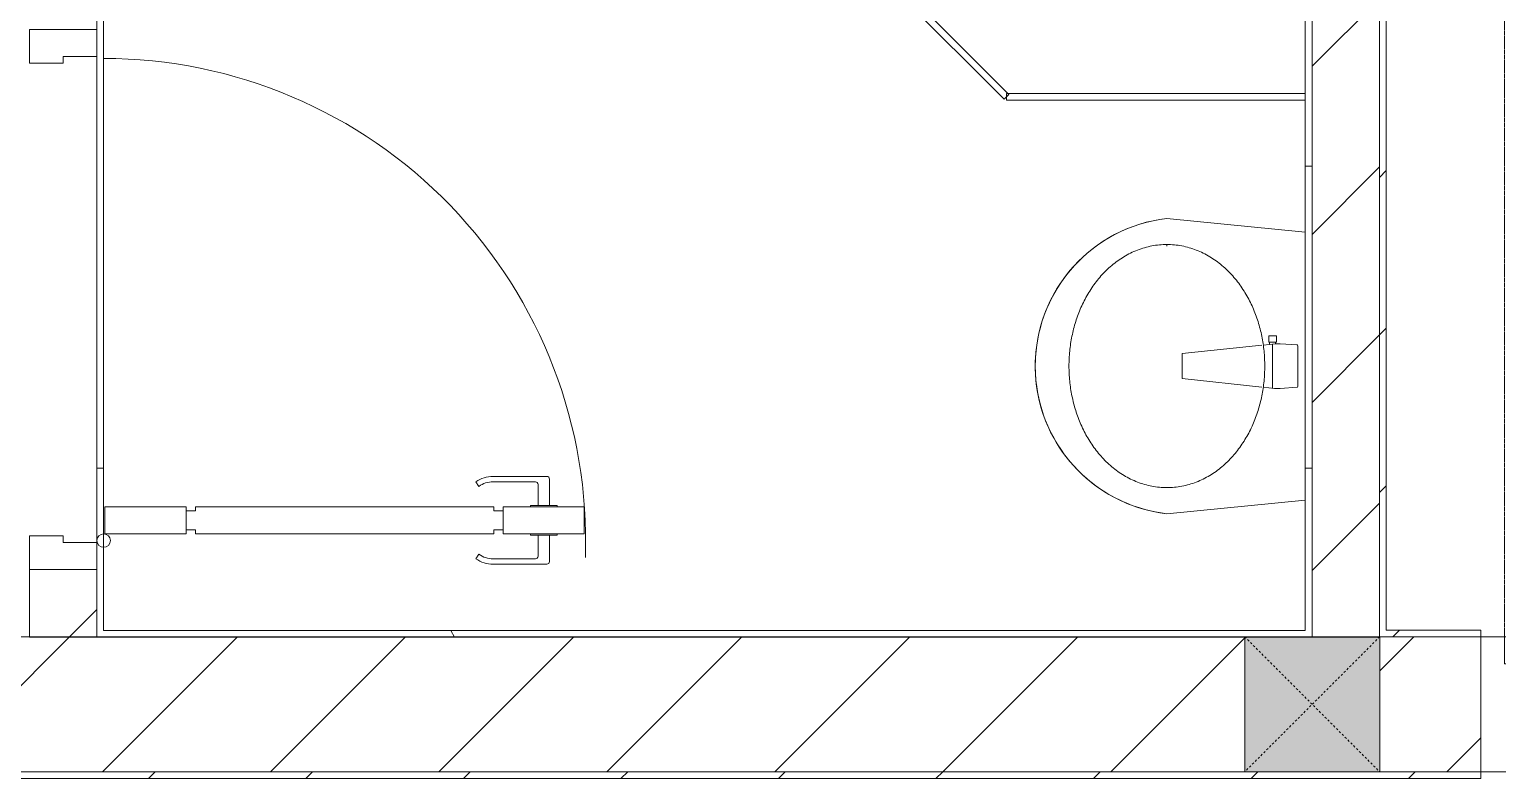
# Model space of a CAD drawing. Header units: millimetres. Extents: x 5356 to 209803, y -16346 to 109894.
# Drawn here: x 64053 to 66228, y 35527 to 36637 of the extents above; entities that cross this region are included whole.
import ezdxf

# ---------------------------------------------------------------- set-up
doc = ezdxf.new("R2010")
doc.units = ezdxf.units.MM
doc.linetypes.add('Dash', pattern=[6, 3, -3])
doc.linetypes.add('NET VAN', pattern=[1.06, 0.53, -0.53])
for name, color, linetype, lineweight in [('0-1', 7, 'Continuous', 5), ('A-DETL-GENF-1', 9, 'Continuous', 9), ('A-DETL-GENF-2', 9, 'NET VAN', 9), ('A-DOOR', 31, 'Continuous', 9), ('A-DOOR-1', 9, 'Continuous', 9), ('A-DOOR-FRAM', 31, 'Continuous', 9), ('A-GLAZ-CURT-1', 9, 'Continuous', 9), ('A-WALL', 113, 'Continuous', 9), ('A-WALL-1', 253, 'Continuous', 18), ('A-WALL-3', 113, 'Continuous', 18), ('A-WALL-PATT-1', 10, 'Continuous', 9), ('A-WALL-PATT-2', 9, 'Continuous', 9), ('A-WALL-PATT-3', 111, 'Continuous', 9), ('I-WALL-1', 253, 'Continuous', 18), ('I-WALL-3', 2, 'Continuous', 18), ('P-SANR-FIXT-1', 9, 'Continuous', 9), ('P-SANR-FIXT-2', 221, 'Continuous', 9), ('S-COLS', 52, 'Continuous', 9), ('S-COLS-1', 254, 'Continuous', 5), ('S-COLS-4', 52, 'Continuous', 18), ('S-COLS-5', 52, 'Dash', 9), ('S-COLS-HDLN', 52, 'Dash', 9)]:
    doc.layers.add(name, color=color, linetype=linetype, lineweight=lineweight)
pattern_1 = [(45, (0, 0), (-116.67262, 116.67262), [])]
pattern_2 = [(0, (0, 0), (894.08, 223.52), [73.762, -596.798, 73.762, -596.798, -3576.32]), (0, (0, 0), (894.08, 223.52), [-1341.12, 73.762, -1267.358, 73.762, -596.798, -1564.64]), (0, (0, 0), (894.08, 223.52), [-3352.8, 73.762, -373.278, 73.762, -1043.838]), (120, (335.28, 111.76), (-640.614, 662.536), [73.762, -596.798, 73.762, -4173.118]), (120, (335.28, 111.76), (-640.614, 662.536), [-744.322, -596.798, 73.762, -1267.358, -2235.2]), (120, (335.28, 111.76), (-640.614, 662.536), [-2682.24, 73.762, -596.798, 73.762, -1490.878]), (120, (335.28, 111.76), (-640.614, 662.536), [-3426.562, -373.278, 73.762, -1043.838]), (240, (447.04, 558.8), (-253.466, -886.056), [73.762, -596.798, 73.762, -4173.118]), (240, (447.04, 558.8), (-253.466, -886.056), [-744.322, -596.798, 73.762, -1267.358, -2235.2]), (240, (447.04, 558.8), (-253.466, -886.056), [-2682.24, 73.762, -596.798, 73.762, -1490.878]), (240, (447.04, 558.8), (-253.466, -886.056), [-3426.562, -373.278, 73.762, -1043.838])]
pattern_3 = [(45, (0, 0), (-124.4508, 124.4508), [])]

# ---------------------------------------------------------------- blocks, each defined once
blk = doc.blocks.new('bonruatreo - Chậu rửa-V157-TKCS_MB ĐỊNH VỊ MỐC TỌA ĐỘ CÔNG TRÌNH')
at = {"layer": 'P-SANR-FIXT-1'}
for p, q in [((198.4, 0), (-198.4, 0)), ((165, 0), (-165, 0)), ((218.6, -205), (198.4, 0)), ((-198.4, 0), (-218.6, -205)), ((-180.6, -205), (-177.8, -205))]:
    blk.add_line(p, q, dxfattribs=at)
at = {"layer": 'P-SANR-FIXT-1', "flags": 128}
blk.add_lwpolyline([(218.6, -205), (217.4, -213.7), (215.9, -222.4), (214, -231), (211.8, -239.5), (209.3, -247.9), (206.4, -256.2), (203.2, -264.4), (199.6, -272.5), (195.8, -280.4), (191.6, -288.1), (187.1, -295.7), (182.3, -303.1), (177.3, -310.3), (171.9, -317.3), (166.3, -324.1), (160.4, -330.6), (154.2, -336.9), (147.8, -342.9), (141.2, -348.7), (134.3, -354.2), (127.3, -359.4), (120, -364.4), (112.5, -369), (104.9, -373.4), (97.1, -377.4), (89.1, -381.2), (81, -384.6), (72.7, -387.6), (64.4, -390.4), (55.9, -392.8), (47.3, -394.8), (38.7, -396.6), (30, -397.9), (21.3, -399), (12.5, -399.6), (3.7, -400), (-5.1, -399.9), (-13.9, -399.6), (-22.6, -398.8), (-31.4, -397.8), (-40.1, -396.3), (-48.7, -394.5), (-57.2, -392.4), (-65.7, -390), (-74, -387.2), (-82.2, -384.1), (-90.3, -380.6), (-98.3, -376.8), (-106.1, -372.7), (-113.7, -368.3), (-121.1, -363.6), (-128.4, -358.7), (-135.4, -353.4), (-142.2, -347.8), (-148.8, -342), (-155.2, -335.9), (-161.3, -329.6), (-167.2, -323), (-172.8, -316.2), (-178.1, -309.2), (-183.1, -302), (-187.8, -294.6), (-192.2, -287), (-196.4, -279.2), (-200.2, -271.3), (-203.7, -263.2), (-206.8, -255), (-209.7, -246.6), (-212.2, -238.2), (-214.3, -229.7), (-216.1, -221.1), (-217.6, -212.4), (-218.6, -205)], dxfattribs=at)
at = {"layer": 'P-SANR-FIXT-1'}
blk.add_arc((0, -180), 220, 186.525, 353.475, dxfattribs=at)
for points in [[(-180, -205), (-180, -197.6), (-178.6, -182.7), (-172.4, -161.2), (-162.5, -141.1), (-149.4, -123), (-133.8, -107), (-116.1, -93.4), (-96.9, -82.1), (-76.5, -73.2), (-55.2, -66.5), (-33.3, -62.1), (-11.2, -59.9), (11.1, -59.9), (33.3, -62.1), (55.2, -66.5), (76.5, -73.2), (96.9, -82.1), (116.1, -93.4), (133.8, -107.1), (149.5, -123), (162.5, -141.2), (172.4, -161.2), (178.6, -182.7), (180, -197.6), (180, -205)], [(180, -205), (180, -212.4), (178.6, -227.3), (172.4, -248.8), (162.5, -268.8), (149.5, -287), (133.8, -302.9), (116.1, -316.6), (96.9, -327.9), (76.5, -336.8), (55.2, -343.5), (33.3, -347.9), (11.1, -350.1), (-11.2, -350.1), (-33.3, -347.9), (-55.2, -343.5), (-76.5, -336.8), (-96.9, -327.9), (-116.1, -316.6), (-133.8, -303), (-149.4, -287), (-162.5, -268.9), (-172.4, -248.8), (-178.6, -227.3), (-180, -212.4), (-180, -205)]]:
    blk.add_open_spline(points, degree=3, dxfattribs=at)
at = {"layer": 'P-SANR-FIXT-2'}
for p, q in [((-33, -37.3), (-31.4, -12.2)), ((-30.2, -11), (30.2, -11)), ((31.4, -12.2), (33, -37.3)), ((-44.7, -42.8), (-35.6, -42.8)), ((-44.7, -54.2), (-44.7, -42.8)), ((-35.6, -42.8), (-35.6, -44.2)), ((-35.6, -54.2), (-44.7, -54.2)), ((-35.6, -44.2), (-33.1, -44.2)), ((-35.6, -44.2), (-35.6, -52.9)), ((-35.6, -52.9), (-35.6, -54.2)), ((-32.2, -52.9), (-35.6, -52.9)), ((-32.2, -52.9), (-33.1, -44.2)), ((32.7, -48.5), (-32.7, -48.5)), ((-31.2, -62.3), (-32.2, -52.9)), ((-18.5, -182.5), (-31, -64.4)), ((31, -64.4), (18.5, -182.5)), ((33, -45.4), (31.2, -62.3)), ((18.5, -182.5), (-18.5, -182.5))]:
    blk.add_line(p, q, dxfattribs=at)
for centre, radius, start, end in [((-30.1, -12.3), 1.3, 91.2278, 176.4003), ((30.1, -12.3), 1.3, 3.5997, 88.7722), ((5.5, -41.4), 38.7, 173.966, 184.1457), ((-5.5, -41.4), 38.7, 353.966, 6.034)]:
    blk.add_arc(centre, radius, start, end, dxfattribs=at)
blk = doc.blocks.new('System Panel - Glazed-920925-TKCS_MB ĐỊNH VỊ MỐC TỌA ĐỘ CÔNG TRÌNH')
at = {"layer": 'A-GLAZ-CURT-1'}
for p, q in [((221.3, 5), (-221.3, 5)), ((-221.3, 5), (-221.3, -5)), ((221.3, -5), (221.3, 5)), ((-221.3, -5), (221.3, -5))]:
    blk.add_line(p, q, dxfattribs=at)
blk = doc.blocks.new('System Panel - Glazed-580250-TKCS_MB ĐỊNH VỊ MỐC TỌA ĐỘ CÔNG TRÌNH')
at = {"layer": 'A-GLAZ-CURT-1'}
for p, q in [((350.6, 5), (-350.6, 5)), ((-350.6, 5), (-350.6, -5)), ((350.6, -5), (350.6, 5)), ((-350.6, -5), (350.6, -5))]:
    blk.add_line(p, q, dxfattribs=at)
blk = doc.blocks.new('DOOR_CW_01 CANH MO-PANEL KINH - DIG_02-800x2200-CỬA NHÔM KÍNH-401063-TKCS_MB ĐỊNH VỊ MỐC TỌA ĐỘ CÔNG TRÌNH')
at = {"layer": 'A-DETL-GENF-1'}
for p, q in [((-347, -182), (-347, -62)), ((-347, -62), (-307, -62)), ((-307, -62), (-307, -182)), ((-307, -182), (-347, -182)), ((-341, -196), (-341, -182)), ((-341, -182), (-313, -182)), ((-313, -182), (-313, -196)), ((-347, -196), (-341, -196)), ((-347, -638), (-347, -196)), ((-307, -196), (-313, -196)), ((-307, -196), (-307, -638)), ((-383.9, -611.2), (-377.3, -615.8)), ((-270.1, -611.2), (-276.7, -615.8)), ((-392, -637), (-392, -716.5)), ((-384, -699.5), (-384, -637)), ((-347, -638), (-341, -638)), ((-307, -652), (-347, -652)), ((-347, -652), (-347, -772)), ((-341, -652), (-341, -638)), ((-313, -652), (-341, -652)), ((-307, -638), (-313, -638)), ((-313, -638), (-313, -652)), ((-307, -772), (-307, -652)), ((-270, -699.5), (-270, -637)), ((-262, -637), (-262, -716.5)), ((-349, -692.2), (-349, -731.8)), ((-347, -692.2), (-349, -692.2)), ((-347, -692.2), (-347, -731.8)), ((-307, -692.2), (-307, -731.8)), ((-307, -692.2), (-305, -692.2)), ((-305, -692.2), (-305, -731.8)), ((-349, -703.5), (-380, -703.5)), ((-305, -703.5), (-274, -703.5)), ((-349, -720.5), (-388, -720.5)), ((-349, -731.8), (-347, -731.8)), ((-305, -731.8), (-307, -731.8)), ((-305, -720.5), (-266, -720.5)), ((-347, -772), (-307, -772))]:
    blk.add_line(p, q, dxfattribs=at)
blk.add_circle((-357, -60), 10, dxfattribs=at)
for centre, radius, start, end in [((-357, -60), 714, 268, 0), ((-347, -637), 45, 145, 180), ((-347, -637), 37, 145, 180), ((-307, -637), 37, 0, 35), ((-307, -637), 45, 360, 35), ((-388, -716.5), 4, 180, 270), ((-380, -699.5), 4, 180, 270), ((-274, -699.5), 4, 270, 0), ((-266, -716.5), 4, 270, 0)]:
    blk.add_arc(centre, radius, start, end, dxfattribs=at)
at = {"layer": 'A-DOOR-1'}
for p, q in [((-400, -50), (-400, 50)), ((-400, 50), (-350, 50)), ((-350, 50), (-350, 0)), ((350, 0), (350, 50)), ((350, 50), (400, 50)), ((400, 50), (400, -50)), ((-360, 0), (-360, -50)), ((-350, 0), (-360, 0)), ((360, 0), (350, 0)), ((360, -50), (360, 0)), ((-360, -50), (-400, -50)), ((-357, -50), (-332, -50)), ((400, -50), (360, -50))]:
    blk.add_line(p, q, dxfattribs=at)
blk = doc.blocks.new('NCV_TKTC_TANG 1_rvt-1-TKCS_MB ĐỊNH VỊ MỐC TỌA ĐỘ CÔNG TRÌNH')
at = {"layer": 'A-WALL-PATT-1'}
h = blk.add_hatch(dxfattribs=at)
h.set_pattern_fill('FP_2', color=256, style=0, pattern_type=2)
h.set_pattern_definition(pattern_3)
h.paths.add_polyline_path([(66052.6, 35736.9), (66052.6, 37736.9), (65952.6, 37736.9), (65952.6, 35736.9)])
h.paths.add_polyline_path([(65952.6, 37836.9), (66052.6, 37836.9), (66052.6, 40136.9), (65952.6, 40136.9), (65952.6, 37898.1)])
h = blk.add_hatch(dxfattribs=at)
h.set_pattern_fill('FP_2', color=256, style=0, pattern_type=2)
h.set_pattern_definition(pattern_3)
h.paths.add_polyline_path([(64102.6, 35736.9), (64152.6, 35736.9), (64152.6, 35836.9), (64052.6, 35836.9), (64052.6, 35736.9)])
h.paths.add_polyline_path([(64052.6, 36636.9), (64152.6, 36636.9), (64152.6, 37736.9), (64052.6, 37736.9), (64052.6, 36911.9)])
h = blk.add_hatch(dxfattribs=at)
h.set_pattern_fill('FP_4', color=256, style=0, pattern_type=2)
h.set_pattern_definition(pattern_2)
h.paths.add_polyline_path([(64162.6, 35736.9), (64162.6, 37736.9), (64152.6, 37736.9), (64152.6, 35736.9)])
h = blk.add_hatch(dxfattribs=at)
h.set_pattern_fill('FP_4', color=256, style=0, pattern_type=2)
h.set_pattern_definition(pattern_2)
h.paths.add_polyline_path([(65942.6, 35746.9), (65952.6, 35746.9), (65952.6, 37726.9), (65942.6, 37726.9), (65942.6, 35925.6)])
h = blk.add_hatch(dxfattribs=at)
h.set_pattern_fill('FP_4', color=256, style=0, pattern_type=2)
h.set_pattern_definition(pattern_2)
h.paths.add_polyline_path([(64162.6, 35736.9), (65952.6, 35736.9), (65952.6, 35746.9), (64162.6, 35746.9)])
at = {"layer": 'A-WALL-PATT-2'}
h = blk.add_hatch(dxfattribs=at)
h.set_pattern_fill('FP_3', color=256, style=0, pattern_type=2)
h.set_pattern_definition(pattern_1)
h.paths.add_polyline_path([(66062.6, 35747.4), (66062.6, 40246.9), (66052.6, 40246.9), (66052.6, 35747.4)])
h = blk.add_hatch(dxfattribs=at)
h.set_pattern_fill('FP_3', color=256, style=0, pattern_type=2)
h.set_pattern_definition(pattern_1)
h.paths.add_polyline_path([(67292.6, 35737.4), (69052.6, 35737.4), (69052.6, 35747.4), (67292.6, 35747.4)])
h.paths.add_polyline_path([(66202.6, 35737.4), (66202.6, 35747.4), (66052.6, 35747.4), (66052.6, 35737.4)])
at = {"layer": 'A-WALL-1'}
for p, q in [((65952.6, 37736.9), (65952.6, 35736.9)), ((66052.6, 35736.9), (66052.6, 37736.9)), ((64052.6, 35836.9), (64052.6, 35736.9)), ((64152.6, 35736.9), (64152.6, 35836.9)), ((64052.6, 35736.9), (64152.6, 35736.9)), ((65952.6, 35736.9), (66052.6, 35736.9))]:
    blk.add_line(p, q, dxfattribs=at)
at = {"layer": 'I-WALL-1'}
for p, q in [((66062.6, 35747.4), (66062.6, 40246.9)), ((64152.6, 37736.9), (64152.6, 36636.9)), ((66052.6, 37736.9), (66052.6, 35747.4)), ((64162.6, 35746.9), (64162.6, 37726.9)), ((65942.6, 37726.9), (65942.6, 36336.7)), ((65952.6, 35746.9), (65952.6, 37726.9)), ((64152.6, 36596.9), (64152.6, 35876.9)), ((65942.6, 35939.9), (65942.6, 35746.9)), ((64152.6, 35836.9), (64152.6, 35736.9)), ((64152.6, 35736.9), (64162.6, 35736.9)), ((65942.6, 35746.9), (64162.6, 35746.9)), ((64162.6, 35736.9), (65952.6, 35736.9)), ((65952.6, 35736.9), (65952.6, 35746.9)), ((66052.6, 35747.4), (66052.6, 35737.4)), ((66052.6, 35737.4), (66202.6, 35737.4)), ((66202.6, 35747.4), (66062.6, 35747.4)), ((66202.6, 35737.4), (66202.6, 35747.4))]:
    blk.add_line(p, q, dxfattribs=at)
at = {"layer": 'A-DOOR-1', "rotation": 90.00000000000078}
blk.add_blockref('DOOR_CW_01 CANH MO-PANEL KINH - DIG_02-800x2200-CỬA NHÔM KÍNH-401063-TKCS_MB ĐỊNH VỊ MỐC TỌA ĐỘ CÔNG TRÌNH', (64102.6, 36236.9), dxfattribs=at)
at = {"layer": 'A-GLAZ-CURT-1'}
for name, p, rotation in [('System Panel - Glazed-580250-TKCS_MB ĐỊNH VỊ MỐC TỌA ĐỘ CÔNG TRÌNH', (65252.1, 36784.8), 135.0000000000001), ('System Panel - Glazed-920925-TKCS_MB ĐỊNH VỊ MỐC TỌA ĐỘ CÔNG TRÌNH', (65721.3, 36536.9), 180)]:
    blk.add_blockref(name, p, dxfattribs=dict(at, rotation=rotation))
at = {"layer": 'P-SANR-FIXT-1', "rotation": 269.9999999999999}
blk.add_blockref('bonruatreo - Chậu rửa-V157-TKCS_MB ĐỊNH VỊ MỐC TỌA ĐỘ CÔNG TRÌNH', (65942.6, 36138.3), dxfattribs=at)
blk = doc.blocks.new('FD_05 - FD_05-1000x2200mm-835433-TKCS_MB ĐỊNH VỊ MỐC TỌA ĐỘ CÔNG TRÌNH')
at = {"layer": 'A-DETL-GENF-2'}
for p, q in [((510, -100), (470, -100)), ((470, -100), (470, -1120)), ((510, -1120), (510, -100)), ((470, -1120), (510, -1120))]:
    blk.add_line(p, q, dxfattribs=at)
blk.add_arc((510, -100), 1020, 180, 267.7525, dxfattribs=at)
at = {"layer": 'A-DOOR-FRAM'}
for p, q in [((-545, 100), (-500, 100)), ((-545, -100), (-545, 100)), ((-500, 100), (-500, -60)), ((500, 100), (545, 100)), ((500, -60), (500, 100)), ((545, 100), (545, -100)), ((-500, -60), (-510, -60)), ((-510, -60), (-510, -100)), ((510, -60), (500, -60)), ((510, -100), (510, -60)), ((-510, -100), (-545, -100)), ((545, -100), (510, -100))]:
    blk.add_line(p, q, dxfattribs=at)
blk = doc.blocks.new('G1_SOF - BO TRU - 200x200-3050151-TKCS_MB ĐỊNH VỊ MỐC TỌA ĐỘ CÔNG TRÌNH')
at = {"layer": 'S-COLS-HDLN'}
for p, q in [((-100, 100), (100, -100)), ((100, 100), (-100, -100))]:
    blk.add_line(p, q, dxfattribs=at)

msp = doc.modelspace()

# ---------------------------------------------------------------- hatches: boundary and pattern name
at = {"layer": 'A-WALL-PATT-3'}
h = msp.add_hatch(dxfattribs=at)
h.set_pattern_fill('FP_1', color=256, style=0, pattern_type=2)
h.set_pattern_definition(pattern_3)
h.paths.add_polyline_path([(60852.6, 35537.4), (60852.6, 35737.4), (59092.6, 35737.4), (59092.6, 35537.4)])
h.paths.add_polyline_path([(63457.3, 35537.4), (65852.9, 35537.4), (65852.9, 35737.4), (61052.6, 35737.4), (61052.6, 35537.4)])
h.paths.add_polyline_path([(69052.6, 35537.4), (69052.6, 35737.4), (67292.6, 35737.4), (67292.6, 35537.4), (68299, 35537.4)])
h.paths.add_polyline_path([(66202.6, 35537.4), (66202.6, 35737.4), (66052.9, 35737.4), (66052.9, 35537.4)])
h.paths.add_polyline_path([(56194.7, 35537.4), (56452.6, 35537.4), (56452.6, 35737.4), (52852.6, 35737.4), (52852.6, 35537.4), (53773.8, 35537.4)])
h.paths.add_polyline_path([(49452.9, 35537.4), (49452.9, 35737.4), (44652.6, 35737.4), (44652.6, 35537.4), (48932.1, 35537.4)])
h.paths.add_polyline_path([(52652.6, 35537.4), (52652.6, 35737.4), (49652.9, 35737.4), (49652.9, 35537.4)])
h.paths.add_polyline_path([(56652.6, 35537.4), (58002.6, 35537.4), (58002.6, 35737.4), (56652.6, 35737.4)])
h = msp.add_hatch(dxfattribs=at)
h.set_pattern_fill('FP_8', color=256, style=0, pattern_type=2)
h.set_pattern_definition(pattern_1)
h.paths.add_polyline_path([(69262.6, 35527.4), (69262.6, 35537.4), (67292.6, 35537.4), (67292.6, 35527.4), (68299, 35527.4)])
h.paths.add_polyline_path([(59092.6, 35527.4), (66202.6, 35527.4), (66202.6, 35537.4), (59092.6, 35537.4)])
h.paths.add_polyline_path([(57405.1, 35527.4), (58002.6, 35527.4), (58002.6, 35537.4), (56662.6, 35537.4), (56662.6, 35527.4)])
at = {"layer": 'S-COLS-1'}
msp.add_hatch(color=256, dxfattribs=at).paths.add_polyline_path([(65878.1, 35537.4), (66052.9, 35537.4), (66052.9, 35737.4), (65852.9, 35737.4), (65852.9, 35537.4)])

# ---------------------------------------------------------------- linework, layer by layer
at = {"layer": 'A-WALL'}
for p, q in [((65852.9, 35537.4), (65852.9, 35737.4)), ((66052.9, 35737.4), (66052.9, 35537.4)), ((61052.6, 35537.4), (65852.9, 35537.4)), ((66052.9, 35537.4), (66202.6, 35537.4))]:
    msp.add_line(p, q, dxfattribs=at)
at = {"layer": 'A-WALL-3'}
for p, q in [((65852.9, 35737.4), (61052.6, 35737.4)), ((66202.6, 35737.4), (66052.9, 35737.4))]:
    msp.add_line(p, q, dxfattribs=at)
at = {"layer": 'I-WALL-3'}
for p, q in [((59092.6, 35527.4), (66202.6, 35527.4)), ((66052.9, 35537.4), (65852.9, 35537.4)), ((66202.6, 35527.4), (66202.6, 35537.4))]:
    msp.add_line(p, q, dxfattribs=at)
at = {"layer": 'S-COLS'}
for p, q in [((65852.9, 35737.4), (65852.9, 35537.4)), ((66052.9, 35537.4), (66052.9, 35737.4))]:
    msp.add_line(p, q, dxfattribs=at)
at = {"layer": 'S-COLS-4'}
for p, q in [((66052.9, 35737.4), (65852.9, 35737.4)), ((65852.9, 35537.4), (66052.9, 35537.4))]:
    msp.add_line(p, q, dxfattribs=at)

# ---------------------------------------------------------------- block references
at = {"layer": '0-1'}
msp.add_blockref('NCV_TKTC_TANG 1_rvt-1-TKCS_MB ĐỊNH VỊ MỐC TỌA ĐỘ CÔNG TRÌNH', (0, 0), dxfattribs=at)
at = {"layer": 'A-DOOR', "rotation": 180}
msp.add_blockref('FD_05 - FD_05-1000x2200mm-835433-TKCS_MB ĐỊNH VỊ MỐC TỌA ĐỘ CÔNG TRÌNH', (66747.6, 35637.4), dxfattribs=at)
at = {"layer": 'S-COLS-5'}
msp.add_blockref('G1_SOF - BO TRU - 200x200-3050151-TKCS_MB ĐỊNH VỊ MỐC TỌA ĐỘ CÔNG TRÌNH', (65952.9, 35637.4), dxfattribs=at)

doc.saveas('drawing.dxf')
